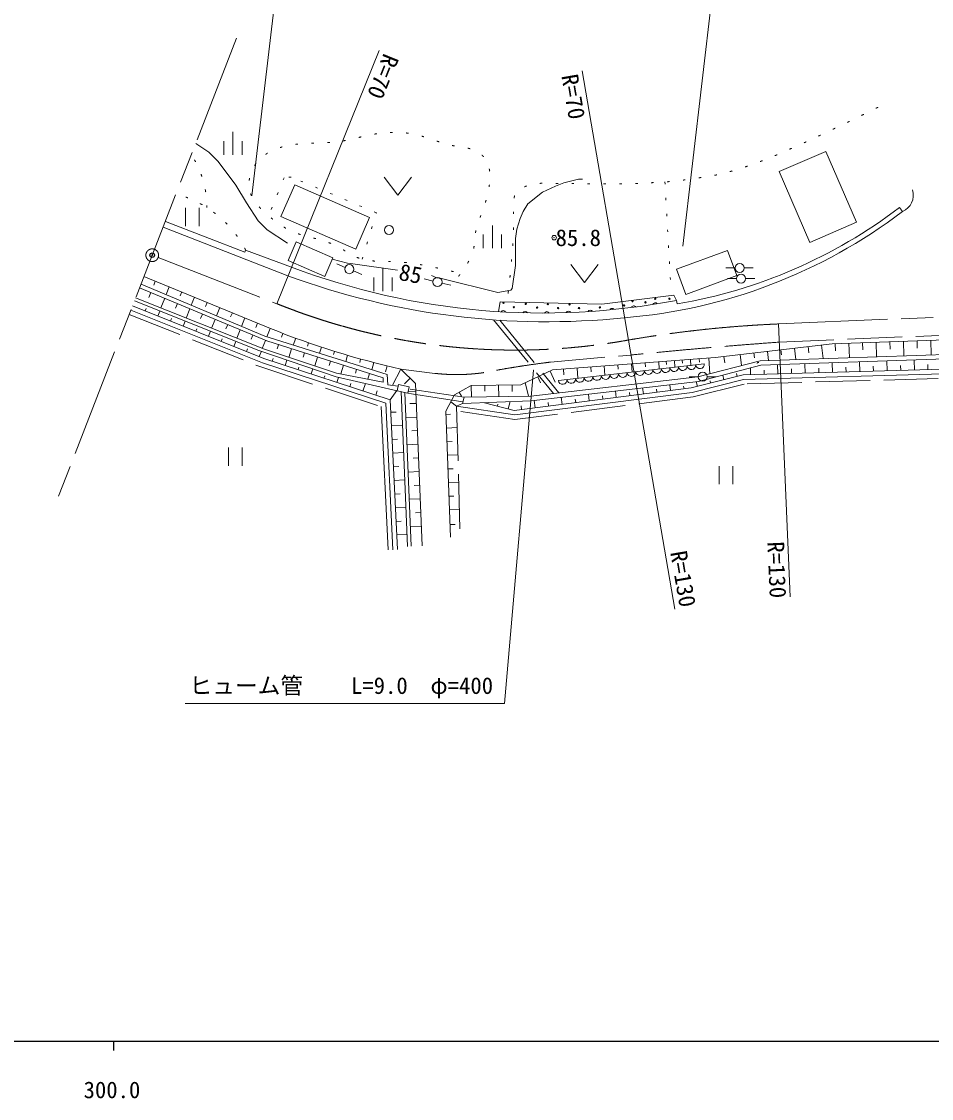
# Model space of a CAD drawing. Units: millimetres, scale not verified. Extents: x 40000 to 680000, y 20000 to 380000.
# Drawn here: x 357907 to 457899, y 198715 to 317050 of the extents above; entities that cross this region are included whole.
import ezdxf
from ezdxf.enums import TextEntityAlignment as Align

# ---------------------------------------------------------------- set-up
doc = ezdxf.new("R2010")
doc.units = ezdxf.units.MM
doc.header["$LTSCALE"] = 1000
doc.header["$PDMODE"] = 32
doc.header["$PDSIZE"] = 500
for name, pattern in [('CHAIN', [18.5, 12, -1.5, 3.5, -1.5]), ('DASHED', [7.5, 6, -1.5]), ('DOTTED', [1.75, 0.25, -1.5])]:
    doc.linetypes.add(name, pattern=pattern)
for name, color, linetype, lineweight in [('M-BGD', 7, 'Continuous', 13), ('M-BMK', 2, 'CHAIN', 13), ('M-STR-HTXT', 7, 'Continuous', 13), ('M-TTL-BAND', 7, 'Continuous', 25)]:
    doc.layers.add(name, color=color, linetype=linetype, lineweight=lineweight)
doc.layers.add('M-OTRS', color=6, linetype='Continuous')
doc.styles.add('ＭＳ ゴシック', font='')
doc.styles.get('ＭＳ ゴシック').set_extended_font_data('MS Gothic')

# ---------------------------------------------------------------- blocks, each defined once
blk = doc.blocks.new('田')
at = {"color": 7, "linetype": 'Continuous', "lineweight": 13}
for p, q in [((-0.75, 2), (-0.75, 0)), ((0.75, 0), (0.75, 2))]:
    blk.add_line(p, q, dxfattribs=at)
blk = doc.blocks.new('畑')
at = {"color": 7, "linetype": 'Continuous', "lineweight": 13}
for p, q in [((-1.5, 2), (0, 0)), ((0, 0), (1.5, 2))]:
    blk.add_line(p, q, dxfattribs=at)
blk = doc.blocks.new('荒地')
at = {"color": 7, "linetype": 'Continuous', "lineweight": 13}
for p, q in [((0, 0), (0, 2.5)), ((-1, 1.5), (-1, 0)), ((1, 1.5), (1, 0))]:
    blk.add_line(p, q, dxfattribs=at)
blk = doc.blocks.new('open_arrow')
at = {"color": 0, "linetype": 'Continuous', "lineweight": -2}
blk.add_lwpolyline([(7.5, 1.25), (0, 0), (7.5, -1.25)], dxfattribs=at)

msp = doc.modelspace()

# ---------------------------------------------------------------- linework, layer by layer
at = {"layer": 'M-BGD', "linetype": 'CHAIN'}
msp.add_line((381547, 315237), (361879, 264653), dxfattribs=at)
at = {"layer": 'M-BGD', "linetype": 'DOTTED'}
for p, q in [((386768, 299876), (385064, 295702)), ((387535, 299961), (386768, 299876)), ((396905, 296043), (387535, 299961)), ((428614, 299420), (429274, 287525)), ((395325, 290929), (396905, 296043))]:
    msp.add_line(p, q, dxfattribs=at)
at = {"layer": 'M-BGD'}
for p, q in [((381445, 299060), (382630, 297113)), ((382630, 297113), (383900, 295165)), ((454375, 296613), (454710, 296173)), ((373714, 295091), (382438, 291699)), ((373461, 294439), (387186, 289102)), ((382531, 291937), (382438, 291699)), ((387575, 290063), (382531, 291937)), ((392028, 290932), (393722, 290509)), ((393461, 290038), (392540, 290429)), ((393722, 290509), (394314, 290424)), ((394314, 290424), (399225, 289747)), ((436320, 289970), (435320, 289970)), ((437320, 289970), (438320, 289970)), ((371362, 289043), (385253, 283330)), ((394381, 289648), (395302, 289257)), ((403128, 288537), (402154, 288762)), ((402950, 289154), (403543, 288900)), ((403543, 288900), (404051, 288815)), ((436472, 288804), (435472, 288804)), ((437472, 288804), (438472, 288804)), ((370878, 287798), (384850, 281951)), ((371038, 288209), (384657, 282466)), ((372608, 288530), (372430, 288099)), ((374137, 287902), (373787, 287050)), ((404103, 288312), (405077, 288087)), ((384593, 281038), (370443, 286678)), ((372113, 287260), (371896, 286741)), ((373646, 286640), (373202, 285578)), ((375524, 287331), (375347, 286899)), ((376911, 286761), (376551, 285885)), ((421671, 286004), (429600, 286990)), ((429600, 286990), (429882, 286402)), ((429882, 286402), (429953, 286026)), ((369923, 285341), (384371, 279561)), ((370104, 285807), (384542, 280031)), ((383978, 280911), (370313, 286344)), ((371497, 285250), (371604, 285518)), ((372890, 284692), (373106, 285233)), ((375030, 286061), (374812, 285542)), ((376413, 285482), (375989, 284467)), ((378299, 286190), (378116, 285746)), ((379686, 285619), (379316, 284719)), ((410498, 286250), (410326, 285173)), ((410498, 286250), (421671, 286004)), ((374282, 284135), (374391, 284407)), ((375675, 283578), (375894, 284125)), ((377797, 284903), (377590, 284407)), ((379181, 284323), (378776, 283356)), ((381073, 285049), (380885, 284593)), ((382460, 284478), (382080, 283553)), ((377068, 283021), (377178, 283296)), ((378460, 282464), (378681, 283017)), ((380564, 283744), (380367, 283273)), ((381948, 283165), (381563, 282246)), ((383848, 283908), (383657, 283444)), ((385235, 283337), (384852, 282406)), ((446980, 281641), (496652, 283400)), ((379853, 281907), (379964, 282185)), ((381246, 281350), (381469, 281908)), ((383332, 282586), (383144, 282138)), ((384715, 282007), (384350, 281135)), ((384657, 282466), (398086, 278266)), ((384850, 281951), (397630, 277900)), ((386629, 282785), (386466, 282362)), ((388033, 282256), (387755, 281498)), ((389445, 281750), (389320, 281392)), ((446980, 281641), (434141, 280130)), ((447321, 281653), (447348, 280881)), ((448820, 281707), (448876, 280115)), ((450319, 281760), (450347, 280963)), ((451818, 281813), (451875, 280217)), ((453317, 281866), (453345, 281067)), ((454816, 281919), (454873, 280319)), ((456315, 281972), (456344, 281171)), ((457814, 282025), (457871, 280421)), ((382639, 280793), (382752, 281077)), ((392476, 278001), (383978, 280911)), ((384031, 280236), (384262, 280813)), ((392524, 278413), (384593, 281038)), ((386141, 281542), (385995, 281082)), ((387571, 281088), (387274, 280151)), ((389001, 280635), (388849, 280157)), ((390866, 281268), (390643, 280594)), ((392294, 280810), (392188, 280471)), ((436891, 280454), (437032, 279252)), ((438380, 280629), (438445, 280081)), ((439076, 279781), (484382, 281323)), ((439148, 279283), (484385, 280823)), ((439870, 280804), (439987, 279812)), ((441360, 280980), (441426, 280421)), ((442850, 281155), (442996, 279914)), ((444339, 281330), (444420, 280648)), ((445829, 281506), (446004, 280017)), ((384371, 279561), (397924, 275099)), ((384542, 280031), (398407, 275467)), ((385444, 279734), (385541, 280029)), ((386869, 279265), (387063, 279854)), ((390431, 280182), (390122, 279208)), ((391860, 279729), (391708, 279247)), ((393290, 279275), (392988, 278323)), ((393730, 280376), (393529, 279691)), ((395173, 279966), (395071, 279597)), ((396622, 279580), (396418, 278788)), ((434141, 280130), (416253, 278767)), ((416900, 277611), (432931, 279445)), ((423441, 279315), (423477, 278841)), ((424936, 279428), (425004, 278538)), ((426432, 279542), (426464, 279126)), ((427928, 279656), (427987, 278879)), ((428753, 279719), (428781, 279359)), ((429652, 279788), (429706, 279076)), ((430506, 279853), (430534, 279493)), ((431405, 279921), (431459, 279210)), ((432214, 278006), (439076, 279781)), ((432306, 277514), (439148, 279283)), ((432384, 279996), (432412, 279636)), ((433423, 280075), (433555, 278353)), ((435094, 280242), (435178, 279535)), ((482052, 279494), (437189, 278217)), ((438771, 279579), (438761, 279484)), ((438934, 279579), (438771, 279579)), ((441023, 278326), (440994, 279346)), ((444022, 278411), (443992, 279448)), ((447020, 278497), (446990, 279550)), ((450019, 278582), (449989, 279652)), ((453018, 278668), (452987, 279754)), ((456017, 278753), (455985, 279856)), ((457516, 278796), (457500, 279351)), ((388294, 278796), (388388, 279082)), ((389719, 278327), (389901, 278882)), ((391143, 277858), (391234, 278134)), ((397630, 277415), (392524, 278413)), ((394720, 278822), (394595, 278428)), ((396150, 278369), (395952, 277743)), ((398078, 279219), (397920, 278560)), ((398086, 278266), (398153, 277145)), ((399605, 278867), (398662, 277088)), ((399605, 278867), (401192, 277274)), ((416253, 278767), (412761, 277148)), ((415989, 278644), (416558, 277415)), ((417458, 278859), (417505, 278242)), ((418954, 278973), (419039, 277856)), ((420449, 279087), (420490, 278556)), ((421945, 279201), (422022, 278197)), ((437189, 278217), (431510, 276797)), ((435089, 277692), (434962, 278201)), ((436544, 278056), (436467, 278364)), ((481596, 278981), (437258, 277718)), ((438024, 278241), (438003, 278987)), ((439523, 278283), (439511, 278725)), ((442522, 278369), (442508, 278883)), ((445521, 278454), (445506, 278977)), ((448520, 278539), (448505, 279070)), ((451519, 278625), (451503, 279164)), ((454517, 278710), (454502, 279258)), ((399191, 276489), (392476, 278001)), ((392568, 277389), (392749, 277939)), ((393993, 276920), (394106, 277264)), ((395418, 276451), (395690, 277277)), ((397630, 277900), (397630, 277415)), ((398153, 277145), (399300, 276970)), ((399345, 277172), (399192, 276489)), ((400516, 276908), (399345, 277172)), ((400617, 277852), (400004, 277242)), ((400362, 276226), (400516, 276908)), ((401192, 277274), (401934, 259436)), ((407309, 277063), (405468, 276045)), ((412761, 277148), (407309, 277063)), ((407319, 277063), (407339, 275771)), ((408819, 277087), (408829, 276441)), ((410319, 277110), (410339, 275820)), ((411818, 277134), (411830, 276407)), ((413267, 277383), (413619, 275873)), ((413877, 275877), (432214, 278006)), ((413909, 275377), (432306, 277514)), ((414628, 278014), (414940, 277340)), ((429218, 276504), (429136, 277146)), ((430706, 276694), (430668, 276987)), ((432258, 278021), (431258, 278021)), ((437258, 277718), (431603, 276305)), ((432179, 276964), (432049, 277484)), ((433258, 278021), (434258, 278021)), ((433634, 277328), (433570, 277585)), ((396842, 275982), (397001, 276464)), ((398407, 275467), (399160, 276496)), ((399192, 276489), (400362, 276226)), ((399628, 276391), (400336, 259370)), ((400032, 276300), (400736, 259386)), ((400746, 276139), (400362, 276226)), ((401229, 276405), (400395, 276370)), ((405468, 276045), (404544, 274230)), ((406005, 276342), (406261, 275880)), ((406541, 275759), (406362, 275070)), ((406541, 275759), (413877, 275877)), ((431510, 276797), (412060, 274313)), ((431603, 276305), (412124, 273817)), ((417315, 274984), (417215, 275761)), ((420290, 275364), (420195, 276107)), ((421778, 275554), (421732, 275917)), ((423266, 275744), (423176, 276453)), ((424754, 275934), (424710, 276280)), ((426242, 276124), (426156, 276799)), ((427730, 276314), (427688, 276643)), ((397441, 274732), (398206, 258987)), ((397924, 275099), (398706, 259011)), ((398407, 275467), (399205, 259035)), ((401283, 275092), (400592, 275063)), ((405066, 275255), (405720, 274795)), ((405720, 274795), (406362, 275070)), ((412124, 273817), (405720, 274795)), ((406362, 275070), (413909, 275377)), ((412060, 274313), (408789, 275169)), ((410203, 274799), (410240, 275024)), ((411380, 274491), (411587, 275283)), ((412851, 274414), (412799, 274819)), ((414339, 274604), (414235, 275415)), ((415827, 274794), (415776, 275191)), ((418802, 275174), (418754, 275554)), ((398472, 274115), (399071, 274144)), ((401346, 273593), (400147, 273543)), ((404544, 274230), (405057, 260390)), ((404557, 273880), (405053, 273899)), ((398545, 272617), (399782, 272677)), ((404613, 272381), (405780, 272425)), ((398618, 271119), (399231, 271148)), ((401408, 272095), (400808, 272070)), ((401470, 270596), (400271, 270546)), ((404668, 270882), (405243, 270904)), ((398691, 269620), (399907, 269680)), ((401533, 269097), (400933, 269072)), ((404724, 269384), (405856, 269425)), ((398764, 268122), (399366, 268152)), ((401595, 267599), (400396, 267549)), ((404779, 267885), (405336, 267905)), ((398836, 266624), (400032, 266682)), ((404835, 266386), (405932, 266426)), ((398909, 265126), (399502, 265155)), ((401657, 266100), (401058, 266075)), ((401720, 264601), (400521, 264551)), ((404890, 264887), (405430, 264907)), ((398982, 263628), (400156, 263685)), ((401782, 263102), (401182, 263077)), ((404946, 263388), (406008, 263427)), ((399055, 262129), (399637, 262158)), ((401844, 261604), (400645, 261554)), ((405006, 261767), (405545, 261787)), ((399128, 260631), (400281, 260687))]:
    msp.add_line(p, q, dxfattribs=at)
at = {"layer": 'M-BGD', "linetype": 'DASHED'}
for p, q in [((441180, 281824), (553831, 286592)), ((369742, 284875), (384200, 279091)), ((409775, 284269), (416370, 276171)), ((410457, 284223), (416963, 276235)), ((416036, 279630), (424893, 280408)), ((384200, 279091), (397441, 274732)), ((403325, 278393), (399605, 278867)), ((481140, 278468), (437326, 277220)), ((437326, 277220), (431696, 275813)), ((406541, 275759), (400466, 276688)), ((406415, 275272), (400746, 276139)), ((431696, 275813), (412118, 273312)), ((405720, 274795), (406083, 260452)), ((412118, 273312), (405733, 274287))]:
    msp.add_line(p, q, dxfattribs=at)
at = {"layer": 'M-BGD'}
for points in [[(377045, 303658), (378482, 302701), (379498, 301685), (381445, 299060)], [(419545, 299737), (419122, 299737), (417513, 299314), (416582, 298975), (415142, 298298), (413534, 297028), (413026, 296181), (412687, 295419), (412348, 294234), (412179, 293218), (412179, 290255), (411840, 287715), (411671, 287545), (410232, 287291), (404051, 288815)], [(383900, 295165), (384916, 294149), (387118, 292710)]]:
    msp.add_lwpolyline(points, dxfattribs=at)
for points in [[(444538, 292782), (449665, 295003), (446295, 302780), (441168, 300559)], [(387925, 299098), (396160, 295512), (394647, 292039), (386412, 295625)], [(388094, 292849), (392132, 291091), (391235, 289032), (387198, 290791)], [(435486, 291904), (429874, 289836), (430892, 287073), (436504, 289141)]]:
    msp.add_lwpolyline(points, close=True, dxfattribs=at)
for centre, radius in [((398295, 294133), 500), ((393921, 289843), 500), ((436820, 289970), 500), ((403615, 288424), 500), ((436972, 288804), 500), ((425046, 286313), 75), ((427545, 286583), 75), ((429099, 286583), 75), ((410859, 286144), 75), ((412007, 285655), 75), ((413308, 286026), 75), ((414558, 285621), 75), ((415740, 286009), 75), ((416871, 285570), 75), ((418138, 285959), 75), ((419168, 285570), 75), ((421465, 285638), 75), ((424117, 285857), 75), ((426465, 286195), 75), ((432758, 278021), 500)]:
    msp.add_circle(centre, radius, dxfattribs=at)
at = {"layer": 'M-BGD', "linetype": 'DOTTED'}
for centre, radius, start, end in [((367574, 296592), 10713, 0.04026, 32.95574), ((371742, 286381), 12135, 27.24684, 74.98951)]:
    msp.add_arc(centre, radius, start, end, dxfattribs=at)
at = {"layer": 'M-BGD'}
for centre, radius, start, end in [((453969, 297960), 1935, 292.51505, 17.57346), ((419512, 342483), 58168, 274.54038, 307.23641), ((420669, 340903), 55657, 279.60269, 307.27227), ((415227, 363338), 78319, 249.325, 280.78432), ((415631, 366836), 82775, 249.90118, 275.88419), ((410851, 285008), 283, 24.87489, 148.72991), ((413242, 284911), 283, 26.62263, 150.47765), ((418028, 284936), 283, 30.11811, 153.97313), ((420417, 285058), 283, 31.86585, 155.72087), ((422803, 285253), 283, 33.61359, 157.46861), ((425181, 285520), 283, 35.36133, 159.21635), ((427549, 285860), 283, 37.10907, 160.96409), ((415635, 284887), 283, 28.37037, 152.22539), ((418979, 366486), 89735, 247.92366, 257.53155), ((431517, 279283), 475, 186.52576, 6.52576), ((432460, 279391), 475, 186.52576, 6.52576), ((421144, 278097), 475, 186.52576, 6.52576), ((422087, 278204), 475, 186.52576, 6.52576), ((423030, 278312), 475, 186.52576, 6.52576), ((423973, 278420), 475, 186.52576, 6.52576), ((424916, 278528), 475, 186.52576, 6.52576), ((425859, 278636), 475, 186.52576, 6.52576), ((426802, 278744), 475, 186.52576, 6.52576), ((427745, 278852), 475, 186.52576, 6.52576), ((428688, 278959), 475, 186.52576, 6.52576), ((429631, 279067), 475, 186.52576, 6.52576), ((430574, 279175), 475, 186.52576, 6.52576), ((417372, 277665), 475, 186.52576, 6.52576), ((418315, 277773), 475, 186.52576, 6.52576), ((419258, 277881), 475, 186.52576, 6.52576), ((420201, 277989), 475, 186.52576, 6.52576)]:
    msp.add_arc(centre, radius, start, end, dxfattribs=at)
at = {"layer": 'M-BGD', "linetype": 'DASHED'}
for centre, radius, start, end in [((482039, -282644), 565945, 94.14014, 95.79529), ((429704, 169340), 111134, 97.06437, 100.88726), ((405714, 298956), 20701, 263.37436, 278.33219)]:
    msp.add_arc(centre, radius, start, end, dxfattribs=at)
at = {"layer": 'M-BGD', "linetype": 'DOTTED'}
for points, knots in [([(452018, 307628), (451797, 307516), (451132, 307184), (450910, 307075), (450353, 306802), (448684, 305982), (448126, 305714), (447398, 305365), (445211, 304326), (444477, 303989), (443740, 303652), (441518, 302666), (440774, 302346), (440401, 302186), (439270, 301735), (438890, 301591), (438551, 301463), (437525, 301099), (437180, 300987), (436859, 300883), (435888, 300595), (435562, 300509), (435244, 300424), (434284, 300187), (433959, 300132), (433111, 299988), (430560, 299599), (429705, 299513), (428805, 299422), (426094, 299279), (425191, 299250), (424266, 299220), (421492, 299212), (420567, 299215), (419651, 299218), (416902, 299268), (415986, 299280), (415861, 299282), (415489, 299287), (415365, 299285), (415241, 299283), (414870, 299272), (414747, 299262), (414623, 299252), (414252, 299208), (414130, 299185), (414006, 299160), (413637, 299062), (413515, 299024), (413438, 299000), (413212, 298908), (413139, 298873), (413066, 298839), (412853, 298724), (412785, 298681), (412720, 298639), (412534, 298500), (412477, 298447), (412424, 298397), (412276, 298234), (412238, 298173), (412190, 298096), (412077, 297848), (412051, 297762), (412024, 297671), (411982, 297387), (411974, 297293), (411965, 297189), (411964, 296877), (411964, 296774), (411965, 296662), (411983, 296325), (411982, 296213), (411975, 295595), (411953, 293739), (411923, 293121), (411893, 292493), (411740, 290614), (411684, 289989), (411640, 289503), (411478, 288047), (411423, 287562), (411401, 287367), (411327, 286782), (411301, 286588)], [0, 0, 0, 0, 1, 1, 1, 2, 2, 2, 3, 3, 3, 4, 4, 4, 5, 5, 5, 6, 6, 6, 7, 7, 7, 8, 8, 8, 9, 9, 9, 10, 10, 10, 11, 11, 11, 12, 12, 12, 13, 13, 13, 14, 14, 14, 15, 15, 15, 16, 16, 16, 17, 17, 17, 18, 18, 18, 19, 19, 19, 20, 20, 20, 21, 21, 21, 22, 22, 22, 23, 23, 23, 24, 24, 24, 25, 25, 25, 26, 26, 26, 27, 27, 27, 28, 28, 28, 28]), ([(405934, 289058), (405965, 289097), (406056, 289215), (406086, 289255), (406160, 289356), (406382, 289659), (406452, 289762), (406545, 289897), (406817, 290308), (406901, 290449), (406986, 290593), (407229, 291034), (407297, 291188), (407361, 291333), (407516, 291785), (407557, 291938), (407592, 292073), (407657, 292486), (407675, 292624), (407692, 292753), (407718, 293144), (407732, 293273), (407745, 293402), (407787, 293786), (407808, 293913), (407826, 294020), (407900, 294334), (407928, 294438), (407958, 294546), (408059, 294865), (408095, 294971), (408131, 295079), (408249, 295400), (408288, 295507), (408328, 295615), (408450, 295935), (408490, 296043), (408547, 296202), (408720, 296679), (408773, 296839), (408825, 296997), (408974, 297475), (409018, 297636), (409062, 297797), (409180, 298282), (409212, 298446), (409245, 298611), (409322, 299112), (409341, 299280), (409356, 299407), (409383, 299792), (409385, 299920), (409386, 300048), (409374, 300432), (409359, 300559), (409345, 300684), (409276, 301056), (409240, 301176), (409204, 301295), (409056, 301639), (409001, 301750), (408968, 301815), (408844, 301996), (408799, 302054), (408755, 302113), (408609, 302278), (408557, 302330), (408505, 302382), (408339, 302527), (408281, 302572), (408223, 302616), (408043, 302739), (407978, 302772), (407867, 302829), (407521, 302980), (407402, 303020), (407281, 303060), (406910, 303144), (406785, 303169), (406659, 303194), (406275, 303249), (406148, 303269), (406020, 303289), (405635, 303342), (405508, 303369), (405285, 303416), (404619, 303576), (404399, 303638), (404181, 303700), (403536, 303918), (403320, 303989), (403105, 304060), (402465, 304283), (402249, 304349), (402034, 304415), (401384, 304599), (401164, 304646), (400935, 304695), (400242, 304804), (400010, 304828), (399776, 304851), (399069, 304880), (398834, 304879), (398597, 304878), (397887, 304837), (397651, 304814), (397416, 304791), (396712, 304687), (396479, 304646), (396297, 304615), (395757, 304497), (395578, 304457), (395399, 304417), (394864, 304287), (394686, 304245), (394508, 304204), (393974, 304079), (393796, 304042), (393618, 304005), (393082, 303902), (392901, 303880), (392588, 303841), (391646, 303759), (391332, 303739), (391015, 303719), (390063, 303698), (389746, 303682), (389429, 303665), (388477, 303614), (388162, 303574), (387846, 303534), (386907, 303357), (386598, 303283), (386429, 303243), (385936, 303072), (385776, 303006), (385616, 302940), (385147, 302712), (384997, 302624), (384849, 302535), (384425, 302237), (384295, 302124), (384165, 302011), (383807, 301632), (383701, 301495), (383606, 301372), (383363, 300971), (383294, 300831), (383226, 300691), (383058, 300250), (383017, 300099), (382977, 299951), (382899, 299495), (382891, 299341), (382883, 299192), (382904, 298744), (382935, 298598), (382971, 298427), (383147, 297930), (383225, 297774), (383305, 297613), (383610, 297164), (383722, 297023), (383838, 296876), (384224, 296467), (384358, 296335), (384493, 296202), (384920, 295826), (385064, 295702), (385193, 295592), (385585, 295273), (385719, 295170), (385850, 295069), (386249, 294778), (386385, 294686), (386519, 294596), (386931, 294341), (387073, 294263), (387212, 294186), (387642, 293972), (387790, 293913), (388011, 293826), (388688, 293600), (388916, 293533), (389147, 293464), (389852, 293296), (390086, 293234), (390321, 293172), (391027, 292990), (391258, 292913), (391489, 292836), (392168, 292565), (392390, 292465), (392509, 292412), (392849, 292215), (392962, 292149), (393074, 292083), (393405, 291874), (393517, 291806), (393625, 291739), (393951, 291536), (394062, 291473), (394169, 291412), (394490, 291231), (394605, 291188), (394830, 291103), (395518, 290881), (395754, 290833), (395995, 290785), (396733, 290724), (396979, 290709), (397250, 290693), (398065, 290687), (398337, 290675), (398647, 290663), (399577, 290623), (399886, 290591), (400300, 290548), (401535, 290371), (401945, 290302), (402344, 290234), (403535, 289989), (403931, 289903), (404231, 289838), (405129, 289623), (405428, 289551), (405546, 289522), (405901, 289431), (406019, 289399)], [0, 0, 0, 0, 1, 1, 1, 2, 2, 2, 3, 3, 3, 4, 4, 4, 5, 5, 5, 6, 6, 6, 7, 7, 7, 8, 8, 8, 9, 9, 9, 10, 10, 10, 11, 11, 11, 12, 12, 12, 13, 13, 13, 14, 14, 14, 15, 15, 15, 16, 16, 16, 17, 17, 17, 18, 18, 18, 19, 19, 19, 20, 20, 20, 21, 21, 21, 22, 22, 22, 23, 23, 23, 24, 24, 24, 25, 25, 25, 26, 26, 26, 27, 27, 27, 28, 28, 28, 29, 29, 29, 30, 30, 30, 31, 31, 31, 32, 32, 32, 33, 33, 33, 34, 34, 34, 35, 35, 35, 36, 36, 36, 37, 37, 37, 38, 38, 38, 39, 39, 39, 40, 40, 40, 41, 41, 41, 42, 42, 42, 43, 43, 43, 44, 44, 44, 45, 45, 45, 46, 46, 46, 47, 47, 47, 48, 48, 48, 49, 49, 49, 50, 50, 50, 51, 51, 51, 52, 52, 52, 53, 53, 53, 54, 54, 54, 55, 55, 55, 56, 56, 56, 57, 57, 57, 58, 58, 58, 59, 59, 59, 60, 60, 60, 61, 61, 61, 62, 62, 62, 63, 63, 63, 64, 64, 64, 65, 65, 65, 66, 66, 66, 67, 67, 67, 68, 68, 68, 69, 69, 69, 70, 70, 70, 71, 71, 71, 72, 72, 72, 73, 73, 73, 74, 74, 74, 75, 75, 75, 76, 76, 76, 76])]:
    msp.add_open_spline(points, degree=3, knots=knots, dxfattribs=at)
at = {"layer": 'M-BGD'}
msp.add_point((416434, 293297), dxfattribs=at)
at = {"layer": 'M-BMK'}
for p, q in [((372921, 291119), (385976, 286043)), ((441095, 283822), (469964, 285044))]:
    msp.add_line(p, q, dxfattribs=at)
msp.add_circle((372268, 291373), 700, dxfattribs=at)
for centre, radius, start, end in [((412198, 350946), 70000, 248.00019, 280.21528), ((446675, 153942), 130000, 92.46003, 99.77111)]:
    msp.add_arc(centre, radius, start, end, dxfattribs=at)
at = {"layer": 'M-OTRS'}
msp.add_point((372268, 291373), dxfattribs=at)
at = {"layer": 'M-STR-HTXT'}
for p, q in [((383227, 297896), (387635, 335609)), ((430578, 292362), (434986, 330075)), ((385976, 286043), (397214, 313859)), ((419521, 311621), (424612, 282056)), ((441095, 283822), (442383, 253849)), ((424612, 282056), (429704, 252491))]:
    msp.add_line(p, q, dxfattribs=at)
msp.add_lwpolyline([(414150, 278732), (410975, 242116), (375879, 242116)], dxfattribs=at)
at = {"layer": 'M-TTL-BAND'}
for p, q in [((40000, 205000), (579000, 205000)), ((368000, 205000), (368000, 204000))]:
    msp.add_line(p, q, dxfattribs=at)

# ---------------------------------------------------------------- block references
at = {"layer": 'M-BGD', "xscale": 1000, "yscale": 1000}
for name, p in [('荒地', (381144, 302417)), ('畑', (399249, 297958)), ('田', (376685, 294581)), ('荒地', (409653, 292148)), ('畑', (419787, 288365)), ('荒地', (397628, 287419)), ('田', (381414, 268233)), ('田', (435325, 266206))]:
    msp.add_blockref(name, p, dxfattribs=at)
at = {"layer": 'M-STR-HTXT', "rotation": 265}
msp.add_blockref('open_arrow', (414150, 278732), dxfattribs=at)

# ---------------------------------------------------------------- texts
at = {"layer": 'M-BGD', "style": 'ＭＳ ゴシック'}
msp.add_text('85.8', height=1833, dxfattribs=at).set_placement((416594, 293297), align=Align.MIDDLE_LEFT)
msp.add_text('85', height=1833, rotation=348.996, dxfattribs=at).set_placement((400376, 287903), align=Align.BOTTOM_CENTER)
at = {"layer": 'M-STR-HTXT', "style": 'ＭＳ ゴシック'}
for rotation, p in [(248, (397214, 313859)), (279.771, (416682, 311001))]:
    msp.add_text('R=70', height=1833, rotation=rotation, dxfattribs=at).set_placement(p, align=Align.BOTTOM_LEFT)
for rotation, p in [(272.46, (439587, 253628)), (279.771, (429704, 252491))]:
    msp.add_text('R=130', height=1833, rotation=rotation, dxfattribs=at).set_placement(p, align=Align.BOTTOM_RIGHT)
for s, p in [('ヒューム管', (388850, 242616)), ('L=9.0  φ=400', (409725, 242616))]:
    msp.add_text(s, height=1833, dxfattribs=at).set_placement(p, align=Align.BOTTOM_RIGHT)
at = {"layer": 'M-TTL-BAND', "style": 'ＭＳ ゴシック'}
msp.add_text('300.0', height=1833, dxfattribs=at).set_placement((367844, 198195), align=Align.BOTTOM_CENTER)

doc.saveas('drawing.dxf')
